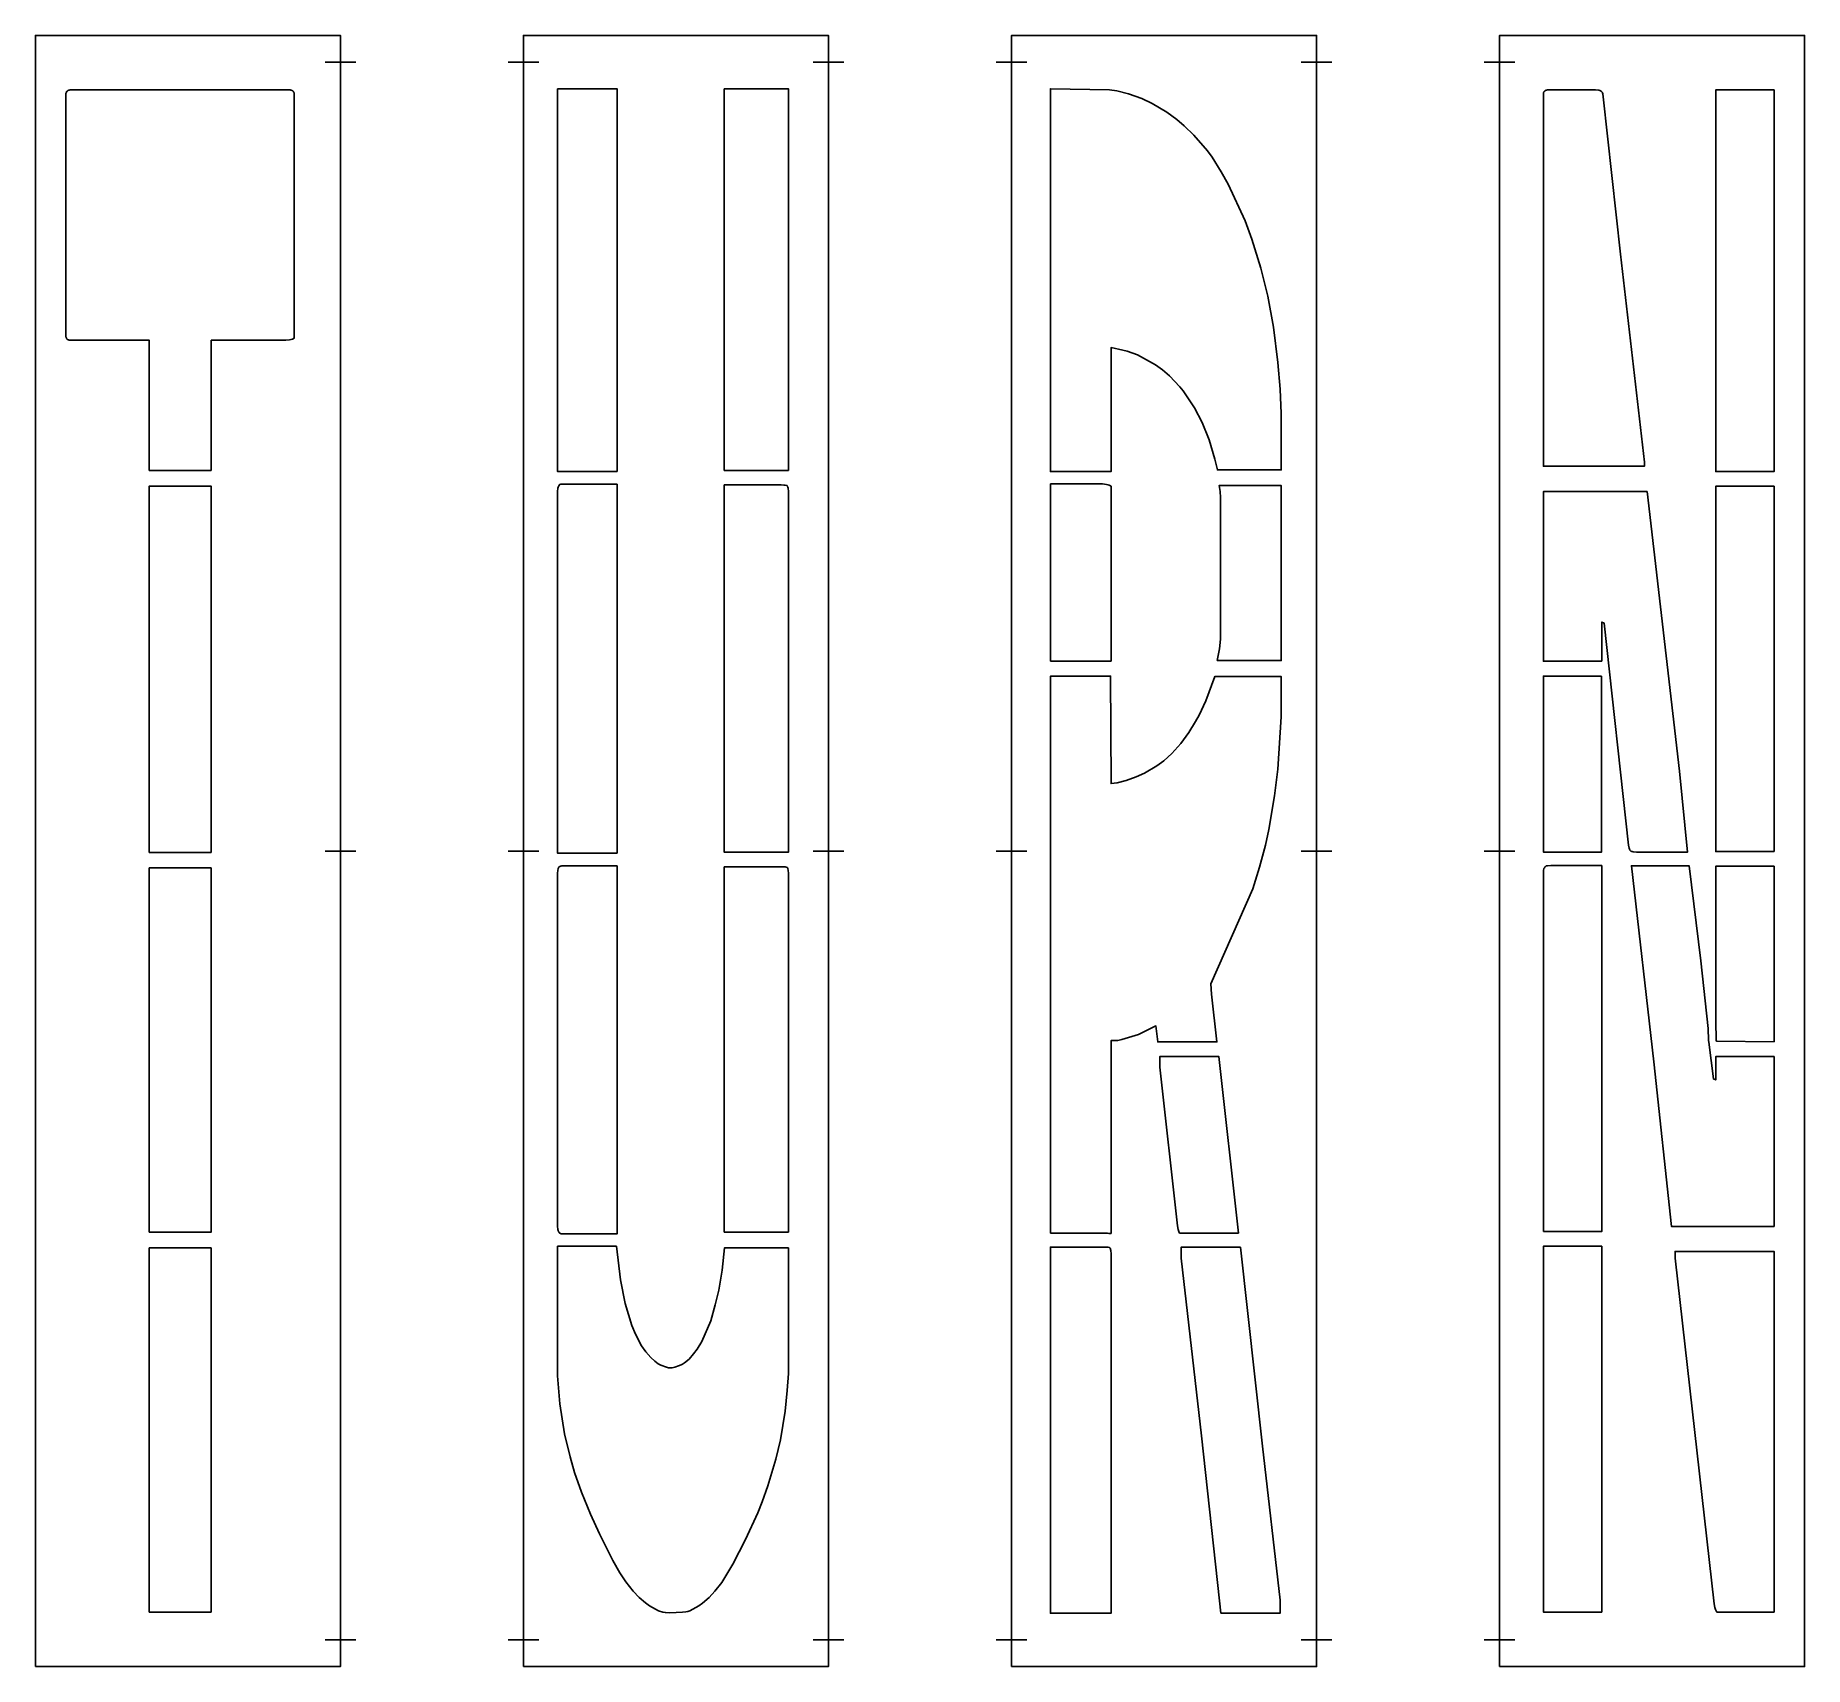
# Model space of a CAD drawing. Header units: inches. Extents: x 0 to 116, y 0 to 107.
import ezdxf

# ---------------------------------------------------------------- set-up
doc = ezdxf.new("R2010")
doc.units = ezdxf.units.IN
doc.header["$MEASUREMENT"] = 0
doc.layers.add('CUT', color=1, linetype='Continuous')
doc.layers.add('REG', color=5, linetype='Continuous')

msp = doc.modelspace()

# ---------------------------------------------------------------- linework, layer by layer
at = {"layer": 'CUT'}
for points in [[(0, 0), (20, 0), (20, 107), (0, 107)], [(32, 0), (52, 0), (52, 107), (32, 107)], [(64, 0), (84, 0), (84, 107), (64, 107)], [(96, 0), (116, 0), (116, 107), (96, 107)], [(2.06, 103.31), (2.06, 103.32), (2.07, 103.33), (2.08, 103.33), (2.08, 103.34), (2.09, 103.35), (2.1, 103.35), (2.1, 103.36), (2.11, 103.37), (2.12, 103.37), (2.13, 103.38), (2.14, 103.38), (2.15, 103.39), (2.16, 103.39), (2.16, 103.39), (2.17, 103.4), (2.18, 103.4), (2.19, 103.4), (2.2, 103.41), (2.21, 103.41), (2.22, 103.41), (2.23, 103.41), (2.24, 103.41), (2.25, 103.42), (2.26, 103.42), (2.27, 103.42), (16.7, 103.42), (16.71, 103.42), (16.72, 103.42), (16.73, 103.41), (16.74, 103.41), (16.75, 103.41), (16.76, 103.41), (16.77, 103.41), (16.78, 103.41), (16.78, 103.4), (16.79, 103.4), (16.8, 103.4), (16.81, 103.39), (16.82, 103.39), (16.83, 103.38), (16.84, 103.38), (16.85, 103.37), (16.85, 103.37), (16.86, 103.36), (16.87, 103.36), (16.88, 103.35), (16.88, 103.34), (16.89, 103.34), (16.9, 103.33), (16.91, 103.32), (16.91, 103.31), (16.92, 103.31), (16.92, 103.3), (16.93, 103.29), (16.93, 103.28), (16.94, 103.27), (16.94, 103.26), (16.95, 103.26), (16.95, 103.25), (16.96, 103.24), (16.96, 103.23), (16.96, 103.22), (16.96, 103.21), (16.97, 103.2), (16.97, 103.19), (16.97, 103.18), (16.97, 103.17), (16.97, 103.16), (16.97, 103.15), (16.97, 103.14), (16.97, 87.14), (16.85, 87.08), (16.77, 87.06), (16.67, 87.03), (16.42, 87), (11.53, 87), (11.52, 78.46), (7.47, 78.46), (7.47, 87), (2.26, 87), (2.25, 87), (2.24, 87), (2.23, 87.01), (2.22, 87.01), (2.21, 87.01), (2.21, 87.01), (2.2, 87.01), (2.19, 87.02), (2.18, 87.02), (2.17, 87.02), (2.16, 87.03), (2.15, 87.03), (2.14, 87.03), (2.13, 87.04), (2.12, 87.04), (2.12, 87.05), (2.11, 87.06), (2.1, 87.06), (2.09, 87.07), (2.08, 87.07), (2.08, 87.08), (2.07, 87.09), (2.06, 87.1), (2.06, 87.1), (2.05, 87.11), (2.05, 87.12), (2.04, 87.13), (2.04, 87.14), (2.03, 87.14), (2.03, 87.15), (2.02, 87.16), (2.02, 87.17), (2.01, 87.18), (2.01, 87.19), (2.01, 87.2), (2.01, 87.21), (2, 87.22), (2, 87.23), (2, 87.24), (2, 87.25), (2, 87.26), (2, 87.27), (2, 103.15), (2, 103.16), (2, 103.17), (2, 103.18), (2, 103.19), (2, 103.2), (2.01, 103.2), (2.01, 103.21), (2.01, 103.22), (2.01, 103.23), (2.02, 103.24), (2.02, 103.25), (2.03, 103.26), (2.03, 103.27), (2.03, 103.28), (2.04, 103.29), (2.04, 103.3), (2.05, 103.3)], [(34.24, 103.5), (38.14, 103.5), (38.14, 78.4), (34.44, 78.4), (34.38, 78.4), (34.34, 78.39), (34.24, 78.39)], [(45.17, 103.5), (49.37, 103.5), (49.37, 78.46), (45.17, 78.46)], [(71.66, 103.17), (72.55, 102.85), (73.23, 102.53), (74.19, 101.97), (74.85, 101.49), (75.33, 101.07), (75.96, 100.45), (76.85, 99.43), (77.16, 99.01), (77.75, 98.05), (78.2, 97.24), (79.31, 94.83), (79.76, 93.64), (80.35, 91.72), (80.8, 89.89), (81.17, 87.85), (81.46, 85.54), (81.61, 83.79), (81.69, 82.19), (81.69, 78.5), (77.5, 78.5), (77.33, 79.2), (76.96, 80.48), (76.51, 81.61), (76, 82.56), (75.25, 83.68), (75.03, 83.95), (74.36, 84.67), (73.9, 85.07), (73.45, 85.4), (72.25, 86.04), (71.59, 86.28), (71.29, 86.36), (70.53, 86.52), (70.53, 78.39), (66.55, 78.39), (66.55, 103.5), (70.42, 103.43), (70.91, 103.36)], [(98.88, 103.19), (98.88, 103.2), (98.88, 103.21), (98.88, 103.22), (98.88, 103.23), (98.89, 103.24), (98.89, 103.25), (98.89, 103.26), (98.9, 103.27), (98.9, 103.28), (98.91, 103.29), (98.91, 103.29), (98.92, 103.3), (98.92, 103.31), (98.93, 103.32), (98.94, 103.33), (98.94, 103.33), (98.95, 103.34), (98.96, 103.35), (98.96, 103.35), (98.97, 103.36), (98.98, 103.37), (98.99, 103.37), (98.99, 103.38), (99, 103.38), (99.01, 103.39), (99.02, 103.39), (99.03, 103.39), (99.04, 103.4), (99.05, 103.4), (99.06, 103.4), (99.07, 103.41), (99.08, 103.41), (99.09, 103.41), (99.1, 103.41), (99.1, 103.41), (99.11, 103.42), (99.12, 103.42), (99.13, 103.42), (102.29, 103.42), (102.5, 103.4), (102.57, 103.39), (102.59, 103.38), (102.6, 103.38), (102.62, 103.37), (102.65, 103.34), (102.68, 103.32), (102.71, 103.29), (102.72, 103.27), (102.73, 103.26), (102.74, 103.23), (102.76, 103.17), (102.8, 102.96), (103.93, 92.65), (105.5, 79), (105.5, 78.74), (98.87, 78.74), (98.87, 103.15), (98.87, 103.16), (98.87, 103.17), (98.87, 103.18)], [(114, 103.42), (114, 78.39), (110.17, 78.39), (110.17, 103.42)], [(7.47, 53.41), (7.47, 77.44), (11.52, 77.44), (11.52, 53.41)], [(38.14, 77.57), (38.14, 53.36), (34.4, 53.36), (34.32, 53.35), (34.24, 53.35), (34.24, 77.08), (34.26, 77.29), (34.27, 77.36), (34.28, 77.39), (34.29, 77.41), (34.31, 77.44), (34.34, 77.49), (34.35, 77.51), (34.38, 77.53), (34.41, 77.55), (34.43, 77.56), (34.47, 77.56), (34.52, 77.56), (34.72, 77.57)], [(45.17, 77.51), (48.89, 77.51), (49.08, 77.5), (49.14, 77.5), (49.15, 77.5), (49.29, 77.47), (49.3, 77.44), (49.32, 77.41), (49.33, 77.39), (49.34, 77.36), (49.35, 77.29), (49.37, 77.08), (49.37, 53.42), (45.17, 53.42)], [(70.22, 77.55), (70.32, 77.52), (70.4, 77.49), (70.53, 77.43), (70.53, 65.96), (66.56, 65.96), (66.56, 77.58), (69.97, 77.58)], [(77.49, 65.99), (77.63, 66.76), (77.71, 67.4), (77.71, 76.68), (77.68, 77.09), (77.61, 77.47), (81.68, 77.47), (81.68, 65.99)], [(102.7, 65.95), (98.87, 65.95), (98.87, 77.07), (105.67, 77.07), (107.79, 58.74), (108.33, 53.43), (104.97, 53.43), (104.75, 53.45), (104.69, 53.46), (104.67, 53.46), (104.65, 53.47), (104.63, 53.48), (104.6, 53.5), (104.57, 53.53), (104.55, 53.56), (104.53, 53.58), (104.53, 53.59), (104.52, 53.61), (104.5, 53.68), (104.46, 53.89), (102.85, 68.45), (102.7, 68.51)], [(114, 53.46), (110.17, 53.46), (110.17, 77.42), (114, 77.42)], [(80.27, 52.44), (79.83, 51.01), (77.06, 44.79), (77.11, 44.11), (77.47, 40.98), (73.59, 40.98), (73.47, 42.03), (72.33, 41.47), (71.24, 41.14), (70.97, 41.08), (70.79, 41.06), (70.53, 41.06), (70.53, 28.42), (70.41, 28.42), (70.39, 28.42), (70.29, 28.43), (70.06, 28.44), (66.56, 28.44), (66.56, 64.97), (70.5, 64.97), (70.53, 57.92), (70.92, 57.97), (71.52, 58.13), (72.18, 58.37), (72.71, 58.61), (73.53, 59.09), (73.98, 59.41), (74.51, 59.89), (75.11, 60.55), (75.62, 61.27), (76.07, 61.99), (76.3, 62.4), (76.74, 63.36), (77.32, 64.94), (81.69, 64.94), (81.69, 62.29), (81.46, 58.86), (81.24, 57.11), (80.87, 54.92), (80.65, 53.88)], [(102.69, 64.97), (102.69, 53.43), (98.87, 53.43), (98.87, 64.97)], [(7.47, 28.49), (7.47, 52.39), (11.52, 52.39), (11.52, 28.49)], [(34.35, 28.45), (34.34, 28.48), (34.31, 28.52), (34.29, 28.55), (34.28, 28.57), (34.27, 28.6), (34.26, 28.67), (34.24, 28.89), (34.24, 52.03), (34.25, 52.25), (34.27, 52.32), (34.27, 52.34), (34.28, 52.36), (34.3, 52.39), (34.33, 52.44), (34.35, 52.46), (34.38, 52.49), (34.41, 52.51), (34.42, 52.51), (34.45, 52.51), (34.52, 52.52), (34.72, 52.52), (38.14, 52.52), (38.14, 28.38), (34.72, 28.38), (34.52, 28.39), (34.46, 28.39), (34.45, 28.4), (34.44, 28.4), (34.43, 28.4), (34.41, 28.41), (34.38, 28.43)], [(45.17, 52.47), (48.89, 52.47), (49.08, 52.46), (49.14, 52.46), (49.15, 52.46), (49.29, 52.42), (49.31, 52.39), (49.33, 52.36), (49.34, 52.34), (49.34, 52.32), (49.36, 52.25), (49.37, 52.03), (49.37, 28.5), (45.17, 28.5)], [(98.87, 28.54), (98.87, 52.03), (98.89, 52.25), (98.9, 52.32), (98.91, 52.35), (98.92, 52.37), (98.94, 52.4), (98.97, 52.44), (98.98, 52.47), (99.01, 52.49), (99.04, 52.51), (99.06, 52.52), (99.07, 52.52), (99.08, 52.52), (99.09, 52.53), (99.15, 52.53), (99.35, 52.54), (102.7, 52.54), (102.7, 28.54)], [(109.69, 41.41), (109.69, 41.3), (109.7, 41.19), (109.7, 41.19), (109.7, 41.18), (109.7, 41.07), (109.72, 40.96), (110.02, 38.55), (110.17, 38.49), (110.17, 40.01), (114, 40.01), (114, 28.88), (107.27, 28.88), (106.11, 39.68), (104.64, 52.53), (108.43, 52.53), (109.2, 46.3), (109.67, 41.86), (109.67, 41.76), (109.68, 41.65), (109.68, 41.64), (109.68, 41.64), (109.68, 41.53), (109.69, 41.42), (109.69, 41.41)], [(110.2, 41.44), (110.19, 41.55), (110.19, 41.67), (110.17, 41.78), (110.17, 52.5), (114, 52.5), (114, 40.99), (110.22, 41.03), (110.21, 41.1), (110.21, 41.21), (110.2, 41.33)], [(75.02, 28.44), (74.97, 28.54), (74.93, 28.67), (74.88, 28.91), (73.72, 39.32), (73.72, 40.02), (77.6, 40.02), (78.88, 28.44)], [(11.52, 3.58), (7.47, 3.58), (7.47, 27.47), (11.52, 27.47)], [(45, 5.52), (44.54, 4.94), (44.18, 4.54), (43.73, 4.16), (43.5, 3.99), (42.91, 3.67), (42.78, 3.62), (42.65, 3.6), (42.42, 3.57), (41.59, 3.52), (41.31, 3.54), (41.13, 3.58), (40.85, 3.67), (40.26, 3.99), (40, 4.18), (39.58, 4.54), (39.19, 4.96), (38.71, 5.57), (38.32, 6.16), (37.87, 6.97), (36.98, 8.72), (36.39, 10), (35.8, 11.45), (35.35, 12.73), (35.06, 13.76), (34.69, 15.28), (34.39, 17.23), (34.24, 19.07), (34.24, 27.57), (38.1, 27.57), (38.36, 25.37), (38.66, 23.81), (39.11, 22.38), (39.34, 21.8), (39.74, 21.05), (40.03, 20.65), (40.36, 20.28), (40.61, 20.03), (40.84, 19.86), (41, 19.77), (41.37, 19.64), (41.52, 19.61), (41.6, 19.6), (41.68, 19.6), (41.76, 19.61), (41.92, 19.64), (42.17, 19.72), (42.35, 19.79), (42.43, 19.83), (42.57, 19.93), (42.86, 20.17), (43.16, 20.51), (43.38, 20.83), (43.69, 21.33), (44.28, 22.69), (44.57, 23.73), (44.8, 24.69), (45.02, 26), (45.18, 27.46), (49.37, 27.46), (49.37, 19.23), (49.3, 18.11), (49.15, 16.75), (48.85, 14.88), (48.55, 13.6), (48.03, 11.85), (47.66, 10.8), (47.37, 10.09), (46.55, 8.33), (45.73, 6.72)], [(70.51, 27.29), (70.53, 27.07), (70.53, 3.5), (66.55, 3.5), (66.55, 27.52), (70.33, 27.52), (70.43, 27.49), (70.43, 27.48), (70.46, 27.44), (70.48, 27.4), (70.49, 27.38), (70.5, 27.36)], [(77.73, 3.5), (77.63, 4.31), (76.45, 15.14), (75.12, 26.8), (75.12, 27.51), (79.01, 27.51), (80.45, 14.47), (81.61, 4.35), (81.61, 3.5)], [(102.7, 27.57), (102.7, 3.58), (98.87, 3.58), (98.87, 27.57)], [(110.25, 3.58), (110.16, 3.75), (110.12, 3.88), (110.07, 4.12), (107.51, 26.8), (107.51, 27.24), (114, 27.24), (114, 3.58)]]:
    msp.add_lwpolyline(points, close=True, dxfattribs=at)
at = {"layer": 'REG'}
for points in [[(20, 104.25), (20, 106.25)], [(32, 104.25), (32, 106.25)], [(52, 104.25), (52, 106.25)], [(64, 104.25), (64, 106.25)], [(84, 104.25), (84, 106.25)], [(96, 104.25), (96, 106.25)], [(19, 105.25), (21, 105.25)], [(31, 105.25), (33, 105.25)], [(51, 105.25), (53, 105.25)], [(63, 105.25), (65, 105.25)], [(83, 105.25), (85, 105.25)], [(95, 105.25), (97, 105.25)], [(19, 53.5), (21, 53.5)], [(20, 52.5), (20, 54.5)], [(31, 53.5), (33, 53.5)], [(32, 52.5), (32, 54.5)], [(51, 53.5), (53, 53.5)], [(52, 52.5), (52, 54.5)], [(63, 53.5), (65, 53.5)], [(64, 52.5), (64, 54.5)], [(83, 53.5), (85, 53.5)], [(84, 52.5), (84, 54.5)], [(95, 53.5), (97, 53.5)], [(96, 52.5), (96, 54.5)], [(20, 0.75), (20, 2.75)], [(32, 0.75), (32, 2.75)], [(52, 0.75), (52, 2.75)], [(64, 0.75), (64, 2.75)], [(84, 0.75), (84, 2.75)], [(96, 0.75), (96, 2.75)], [(19, 1.75), (21, 1.75)], [(31, 1.75), (33, 1.75)], [(51, 1.75), (53, 1.75)], [(63, 1.75), (65, 1.75)], [(83, 1.75), (85, 1.75)], [(95, 1.75), (97, 1.75)]]:
    msp.add_lwpolyline(points, dxfattribs=at)

doc.saveas('drawing.dxf')
